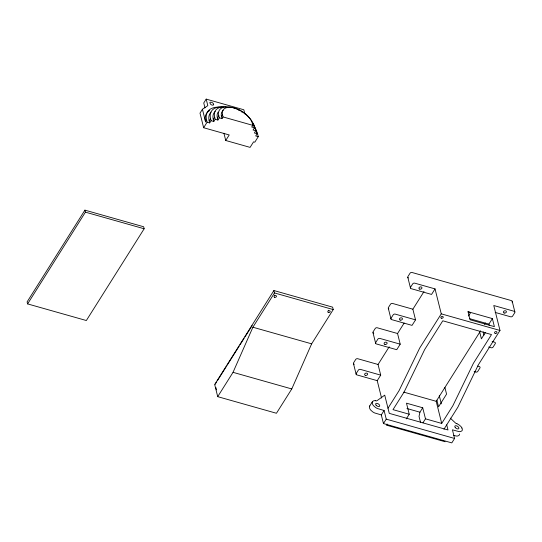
<?xml version="1.0" encoding="UTF-8"?>
<svg xmlns="http://www.w3.org/2000/svg" width="542" height="542" viewBox="0 0 542 542"><rect width="100%" height="100%" fill="white"/><g stroke="black" fill="none" stroke-linecap="round" stroke-linejoin="round"><path stroke-width="0.81" d="M406.31 418.878L409.237 414.237L406.48 403.173L422.719 407.774L419.935 412.191L419.041 416.412L420.545 422.448M217.708 396.656L233.033 372.334L252.897 327.226L274.489 292.951L273.893 290.539L332.625 307.151L333.228 309.57L311.636 343.838L291.772 388.946L276.447 413.268L217.708 396.656L214.686 384.508L273.893 290.539M84.918 210.14L27.1 301.901L27.601 303.906L86.341 320.525L144.152 228.765L143.65 226.752L84.918 210.14L85.419 212.152L27.601 303.906M244.835 113.84L243.819 109.755L206.197 99.111L203.758 102.98L204.978 107.885M206.197 99.111L207.823 105.649L202.437 109.26L199.998 113.129L203.636 127.729L229.219 134.958L225.729 140.486L250.092 147.377L253.575 141.848L254.794 142.194L258.277 136.665L257.775 134.66A29.153 15.494 32.2 0 0 254.469 127.505M202.437 109.26L205.574 121.848L206.617 120.189A29.153 15.494 32.2 0 1 222.552 107.37M203.636 127.729L207.119 122.201L206.617 120.189M207.119 122.201L209.693 122.926L209.192 120.913L210.581 118.705A26.226 13.936 32.2 0 1 223.521 107.018M209.693 122.926L211.082 120.717L210.581 118.705M211.082 120.717L213.792 121.483L213.291 119.47L214.686 117.262A23.137 12.297 32.2 0 1 226.095 106.95M213.792 121.483L215.188 119.267L214.686 117.262M215.188 119.267L217.891 120.033L217.389 118.027L218.785 115.812A20.054 10.657 32.2 0 1 237.01 109.111M217.891 120.033L219.286 117.824L218.785 115.812M219.286 117.824L221.99 118.59L221.488 116.577L222.532 114.918A16.971 9.018 32.2 0 1 234.666 108.075A16.971 9.018 32.2 0 1 252.308 123.339L252.809 125.351L251.766 127.011L254.469 127.776L253.08 129.985L255.783 130.751L254.388 132.966L257.098 133.732L255.702 135.94L258.277 136.665M221.99 118.59L223.033 116.93L222.532 114.918M215.093 384.366L216.434 382.239M217.322 380.823L226.244 366.663M227.139 365.247L239.185 346.128M240.079 344.712L244.09 338.344M244.984 336.928L252.125 325.593M381.548 398.004L377.225 380.66L380.708 375.132L378.052 364.475L389.176 346.819M400.213 344.177L379.908 338.438A1.545 1.145 -14 0 0 377.862 339.156L375.769 342.476A1.545 1.145 -14 0 0 376.426 343.96L396.73 349.705L400.213 344.177L397.557 333.52L404.136 323.079M415.538 319.855L395.233 314.116A1.545 1.145 -14 0 0 393.187 314.834L391.094 318.154A1.545 1.145 -14 0 0 391.751 319.644L412.056 325.383L415.538 319.855L412.875 309.197L424.007 291.542M435.036 288.9L431.554 294.428L411.256 288.69A1.545 1.145 -14 0 1 410.599 287.199L412.692 283.886A1.545 1.145 -14 0 1 414.738 283.161L435.036 288.9L441.263 313.852L419.664 348.12L399.129 390.538L387.984 408.228M369.637 406.114L372.422 401.69M461.953 428.044L462.346 429.616A6.125 3.252 32.2 0 1 461.886 430.849L460.68 431.527A6.125 3.252 32.2 0 1 458.878 431.574L452.428 429.82L454.589 438.464L451.798 442.889L383.458 423.559L381.304 414.915L384.088 410.49L377.598 408.58A6.125 3.252 32.2 0 1 375.498 407.428L373.729 405.897A6.125 3.252 32.2 0 1 372.557 404.217L372.164 402.652A6.125 3.252 32.2 0 1 372.618 401.459L373.831 400.741A6.125 3.252 32.2 0 1 375.626 400.734M383.458 423.559L386.243 419.135L384.088 410.49M387.063 424.013L386.365 425.118L445.104 441.73M468.024 311.704L470.029 319.746L494.385 326.636L492.38 318.594L468.024 311.704L470.591 312.687L468.498 316.006M422.719 407.774L425.477 418.831L441.716 423.424L436.202 401.304L480.625 330.796M484.629 324.441L485.517 323.025M422.97 422.807L425.477 418.831M489.23 325.464L488.898 324.123L492.38 318.594M485.395 332.49L481.391 338.845L479.738 332.212M495.164 312.422L510.591 316.785A1.545 1.145 -14 0 0 512.644 316.061L514.731 312.748A1.545 1.145 -14 0 0 514.073 311.257L493.776 305.519L499.995 330.464L478.403 364.739L457.868 407.15L443.939 429.264M441.716 423.424L452.861 405.734L473.396 363.323L491.506 334.577L442.787 320.796L424.677 349.543L404.142 391.954L392.997 409.644L409.237 414.237M375.633 400.694L376.67 400.917L384.725 395.159L389.264 413.356L448.004 429.969L446.723 424.84M223.033 116.93L252.809 125.351M469.65 318.676L488.898 324.123M85.419 212.152L144.152 228.765M441.263 313.852L499.995 330.464M412.875 309.197L392.577 303.459A1.545 1.145 -14 0 0 390.531 304.177L388.438 307.497A1.545 1.145 -14 0 0 388.871 308.899M492.136 341.521L494.575 342.212A1.545 1.145 -14 0 1 495.232 343.703L493.139 347.016A1.545 1.145 -14 0 1 491.093 347.74L488.654 347.049M274.489 292.951L333.228 309.57M397.557 333.52L377.252 327.781A1.545 1.145 -14 0 0 375.206 328.499L373.113 331.819A1.545 1.145 -14 0 0 373.187 332.964M477.624 366.074L479.25 366.534A1.545 1.145 -14 0 1 479.907 368.025L477.814 371.338A1.545 1.145 -14 0 1 475.768 372.063L474.142 371.602M252.897 327.226L311.636 343.838M378.052 364.475L357.747 358.729A1.545 1.145 -14 0 0 355.701 359.454L353.608 362.774A1.545 1.145 -14 0 0 354.265 364.258M380.708 375.132L360.41 369.387A1.545 1.145 -14 0 0 358.357 370.111L356.27 373.431A1.545 1.145 -14 0 0 356.927 374.915L377.225 380.66M403.722 392.117L436.202 401.304M406.94 408.519L419.935 412.191M233.033 372.334L291.772 388.946M381.304 414.915L374.813 413.004A6.125 3.252 32.2 0 1 372.713 411.852L370.938 410.321A6.125 3.252 32.2 0 1 369.773 408.641L369.38 407.076A6.125 3.252 32.2 0 1 369.834 405.877M453.512 435.334L456.093 435.992A6.125 3.252 32.2 0 0 457.895 435.944L459.115 435.26A6.125 3.252 32.2 0 0 459.541 434.047M386.243 419.135L454.589 438.464M456.913 423.681L455.836 423.309L450.273 418.119M252.721 123.61L253.846 124.735L254.611 127.824M241.732 112.059L241.624 111.781A2.161 1.145 32.2 0 0 240.973 111.015M512.21 301.291L514.866 311.948M483.146 331.745L483.959 335.017M444.907 387.483L446.561 394.122L438.553 406.832L436.899 400.199M439.284 395.653L441.323 403.824M407.814 277.341L410.47 287.998M388.309 308.296L390.965 318.953M372.984 332.619L375.64 343.276M353.479 363.574L356.135 374.231M257.098 133.732L256.596 131.72A26.226 13.936 32.2 0 0 253.453 125.026M255.783 130.751L255.282 128.745A23.137 12.297 32.2 0 0 252.504 122.838M254.469 127.776L253.968 125.764A20.054 10.657 32.2 0 0 246.515 115.067M223.927 133.251L225.729 140.486M215.872 387.489L216.454 389.84M373.77 333.303A1.545 1.145 -14 0 1 373.35 333.106M512.075 302.09A1.545 1.145 -14 0 0 511.418 300.6L412.083 272.504A1.545 1.145 -14 0 0 410.03 273.229L407.943 276.542A1.545 1.145 -14 0 0 408.377 277.944M456.926 423.742A6.125 3.252 32.2 0 1 459.027 424.894L460.781 426.371A6.125 3.252 32.2 0 1 461.947 428.085M209.192 120.913A26.226 13.936 32.2 0 1 211.075 112.113M213.291 119.47A23.137 12.297 32.2 0 1 215.194 111.476M217.389 118.027A20.054 10.657 32.2 0 1 218.114 112.153M237.782 109.45A20.054 10.657 32.2 0 1 240.424 110.798M242.349 111.957A20.054 10.657 32.2 0 1 245.96 114.599M221.488 116.577A16.971 9.018 32.2 0 1 223.202 110.453M205.574 121.848A29.153 15.494 32.2 0 1 209.713 110.527M238.629 110.141A2.161 1.145 32.2 0 1 239.53 110.222M240.038 110.412A2.161 1.145 32.2 0 1 240.526 110.676M274.76 295.133A1.233 0.915 -14 0 1 274.448 295.146M328.493 310.329A1.233 0.915 -14 0 1 328.174 310.342M213.656 104.552L213.324 105.04A2.161 1.145 32.2 0 1 210.642 104.288L209.815 102.784A2.161 1.145 32.2 0 1 211.38 102.262A2.161 1.145 32.2 0 1 213.473 103.82L213.656 104.552M384.915 344.407A1.545 1.145 -14 0 0 387.13 343.086A1.545 1.145 -14 0 0 384.786 342.422A1.545 1.145 -14 0 0 384.915 344.407M365.41 375.362A1.545 1.145 -14 0 0 367.632 374.041A1.545 1.145 -14 0 0 365.288 373.377A1.545 1.145 -14 0 0 365.41 375.362M400.24 320.092A1.545 1.145 -14 0 0 402.455 318.764A1.545 1.145 -14 0 0 400.111 318.1A1.545 1.145 -14 0 0 400.24 320.092M504.196 313.019A1.545 1.145 -14 0 0 506.411 311.697A1.545 1.145 -14 0 0 504.067 311.033A1.545 1.145 -14 0 0 504.196 313.019M419.745 289.137A1.545 1.145 -14 0 0 421.961 287.809A1.545 1.145 -14 0 0 419.616 287.145A1.545 1.145 -14 0 0 419.745 289.137M441.466 318.208A1.233 0.915 -14 0 0 443.241 317.145A1.233 0.915 -14 0 0 441.364 316.616A1.233 0.915 -14 0 0 441.466 318.208M495.192 333.405A1.233 0.915 -14 0 0 496.967 332.348A1.233 0.915 -14 0 0 495.09 331.812A1.233 0.915 -14 0 0 495.192 333.405M455.273 427.584A2.317 1.233 32.2 0 0 458.789 428.58A2.317 1.233 32.2 0 0 456.466 425.822A2.317 1.233 32.2 0 0 455.273 427.584M376.101 405.192A2.317 1.233 32.2 0 0 379.617 406.188A2.317 1.233 32.2 0 0 377.293 403.431A2.317 1.233 32.2 0 0 376.101 405.192M328.425 312.504A1.233 0.915 -14 0 0 330.2 311.447A1.233 0.915 -14 0 0 328.323 310.918A1.233 0.915 -14 0 0 328.425 312.504M274.699 297.307A1.233 0.915 -14 0 0 276.474 296.25A1.233 0.915 -14 0 0 274.598 295.715A1.233 0.915 -14 0 0 274.699 297.307"/></g></svg>
